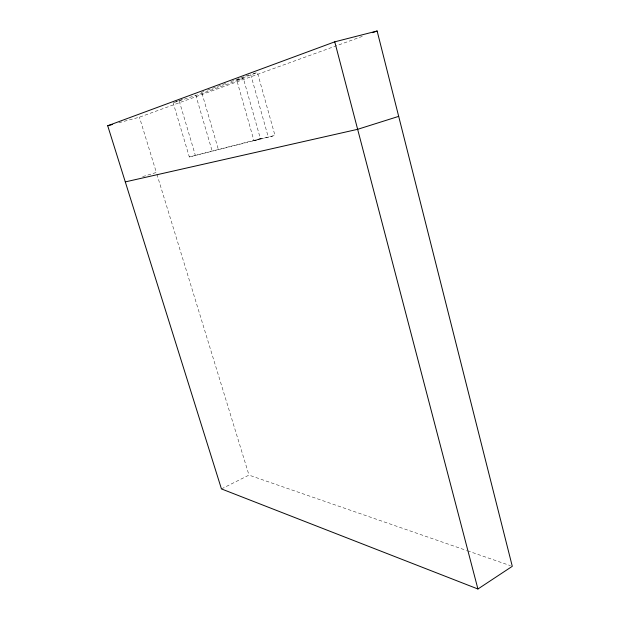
<?xml version="1.0" encoding="UTF-8"?>
<svg xmlns="http://www.w3.org/2000/svg" width="620" height="620" viewBox="0 0 620 620"><rect width="100%" height="100%" fill="white"/><g stroke="black" fill="none" stroke-linecap="round" stroke-linejoin="round"><path stroke-width="0.46" stroke-dasharray="3.1 2.33" d="M221.449 488.917L248.992 475.106L466.581 550.482M178.56 100.758L173.15 102.742L189.325 156.961L274.97 135.424L257.409 72.517L251.495 74.067M179.459 100.425L183.063 99.107M201.089 92.489L203.794 91.496M207.398 90.171L227.222 82.894M230.826 81.569L239.839 78.26M240.738 77.926L250.651 74.291L268.367 137.423M174.026 102.509L202.012 93.411L243.358 78.337L260.4 138.679L253.937 140.632L236.747 80.073L257.409 72.517M118.908 122.729L139.438 117.188L364.382 35.627M142.654 176.623L156.356 172.461L139.438 117.188M189.325 156.961L260.4 138.679M236.747 80.073L243.358 78.337M253.937 140.632L274.97 135.424M467.496 550.8L510.462 565.68M156.922 174.313L248.992 475.106M179.258 101.114L195.3 155.163M202.012 93.411L218.271 149.149M195.75 95.077L212.133 150.993"/><path stroke-width="0.93" d="M477.927 589L512.29 566.316L377.131 31L334.754 41.834L107.709 125.751L221.449 488.917L477.927 589L334.754 41.834M372.574 32.651L377.131 31M398.683 116.374L357.639 129.317L125.294 181.9M107.709 125.751L112.375 124.496"/></g></svg>
